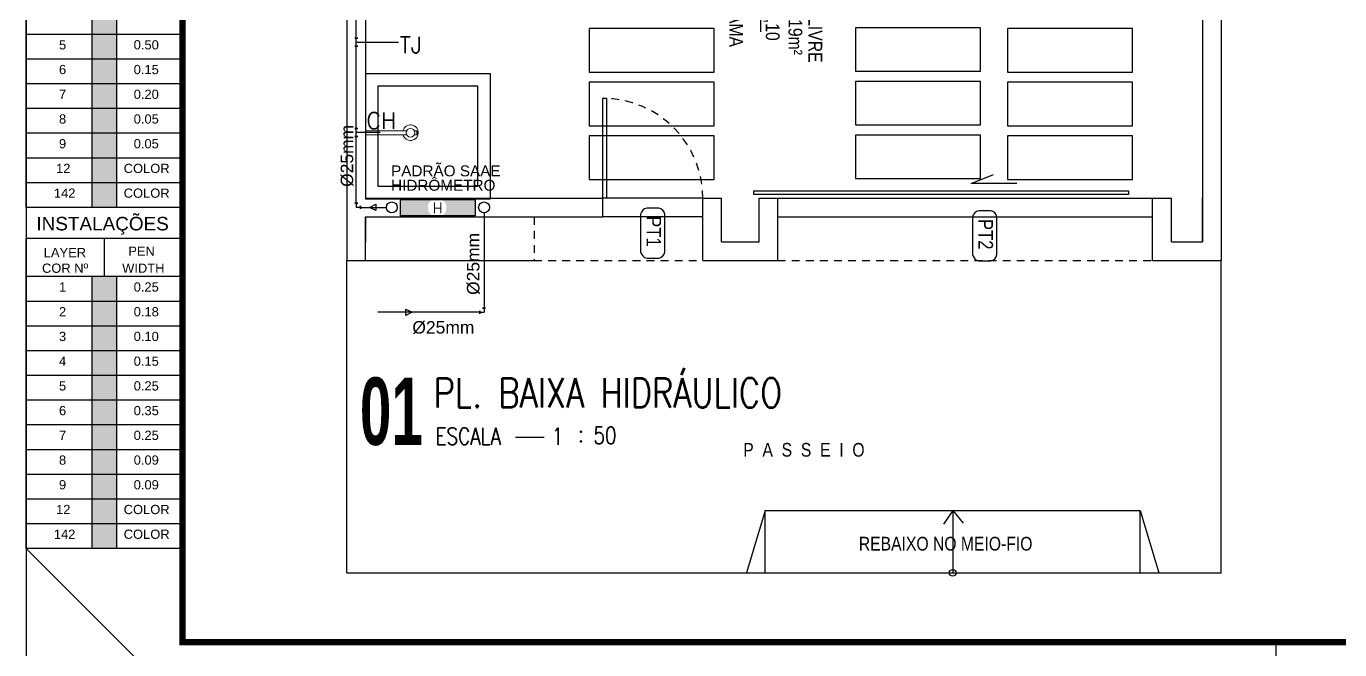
# Model space of a CAD drawing. Header units: millimetres. Extents: x 3923 to 4120, y 744 to 867.
# Drawn here: x 4036.32 to 4057.35, y 804.27 to 814.25 of the extents above; entities that cross this region are included whole.
import ezdxf
from ezdxf.enums import TextEntityAlignment as Align

# ---------------------------------------------------------------- set-up
doc = ezdxf.new("R2010")
doc.units = ezdxf.units.MM
doc.linetypes.add('HIDDEN2', pattern=[0.1875, 0.125, -0.0625])
for name, color, linetype in [('-HIDRO', 8, 'Continuous'), ('AF', 5, 'Continuous'), ('CONEXAO_AG_FRIA', 2, 'Continuous'), ('CONEXÃO_HIDRÁULICA', 2, 'Continuous'), ('DIVERSOS', 1, 'Continuous'), ('E-txt-g', 3, 'Continuous'), ('HID-TUBPRIMARIO', 5, 'Continuous'), ("PRANCHA - PROJETU'S", 7, 'Continuous'), ('Prumadas_T', 2, 'Continuous'), ('TEXTO', 3, 'Continuous')]:
    doc.layers.add(name, color=color, linetype=linetype)
doc.layers.add('E-Lay-9', color=9, linetype='Continuous', lineweight=9)
doc.layers.add('E-Txt-W', color=7, linetype='Continuous', lineweight=20)
doc.styles.add('100-25', font='ROMANS.shx', dxfattribs={"height": 0.12})
doc.styles.add('ARIAL', font='arial.ttf', dxfattribs={"height": 2})
doc.styles.add('CARIMBO_DADOS', font='arial.ttf', dxfattribs={"height": 0.1})
doc.styles.add('F2', font='ARIALN.TTF')
doc.styles.add('REG140', font='romans.shx', dxfattribs={"width": 0.8, "height": 0.35})
doc.styles.add('REG60', font='romans.shx', dxfattribs={"width": 0.8, "height": 0.15})
doc.styles.add('REG80', font='romans.shx', dxfattribs={"width": 0.8, "height": 0.2})
doc.styles.add('ROMANS', font='romans__.ttf', dxfattribs={"height": 0.1})
doc.styles.add('SANSSERIF2', font='sanssb__.ttf', dxfattribs={"width": 0.8})
doc.styles.get("Standard").update_dxf_attribs({"font": 'arial.ttf'})

# ---------------------------------------------------------------- blocks, each defined once
blk = doc.blocks.new('ADFSGASDFG')
at = {"layer": "PRANCHA - PROJETU'S"}
h = blk.add_hatch(color=1, dxfattribs=at)
h.set_gradient(color1=(0, 255, 255), color2=(0, 255, 255), tint=1)
h.paths.add_polyline_path([(278.03, 59.077), (277.634, 59.077), (277.634, 58.681), (278.03, 58.681)])
h = blk.add_hatch(color=1, dxfattribs=at)
h.set_gradient(color1=(0, 0, 255), color2=(0, 0, 255), tint=1)
h.paths.add_polyline_path([(278.03, 58.681), (277.634, 58.681), (277.634, 58.285), (278.03, 58.285)])
h = blk.add_hatch(color=1, dxfattribs=at)
h.set_gradient(color1=(255, 0, 255), color2=(255, 0, 255), tint=1)
h.paths.add_polyline_path([(278.03, 58.285), (277.634, 58.285), (277.634, 57.889), (278.03, 57.889)])
h = blk.add_hatch(color=1, dxfattribs=at)
h.set_gradient(color1=(255, 255, 255), tint=1)
h.paths.add_polyline_path([(278.03, 57.889), (277.634, 57.889), (277.634, 57.493), (278.03, 57.493)])
h = blk.add_hatch(color=1, dxfattribs=at)
h.set_gradient(color1=(128, 128, 128), color2=(128, 128, 128), tint=1)
h.paths.add_polyline_path([(278.03, 57.493), (277.634, 57.493), (277.634, 57.097), (278.03, 57.097)])
h = blk.add_hatch(color=1, dxfattribs=at)
h.set_gradient(color1=(192, 192, 192), color2=(192, 192, 192), tint=1)
h.paths.add_polyline_path([(278.03, 57.097), (277.634, 57.097), (277.634, 56.701), (278.03, 56.701)])
h = blk.add_hatch(color=1, dxfattribs=at)
h.set_gradient(color1=(204, 0, 0), color2=(204, 0, 0), tint=1)
h.paths.add_polyline_path([(278.03, 56.305), (278.03, 56.701), (277.634, 56.701), (277.634, 56.305)])
h = blk.add_hatch(color=1, dxfattribs=at)
h.set_gradient(color1=(0, 153, 204), color2=(0, 153, 204), tint=1)
h.paths.add_polyline_path([(278.03, 56.305), (277.634, 56.305), (277.634, 55.909), (278.03, 55.909)])
h = blk.add_hatch(color=1, dxfattribs=at)
h.set_gradient(color1=(255, 0, 0), color2=(255, 0, 0), tint=1)
h.paths.add_polyline_path([(278.03, 54.802), (277.634, 54.802), (277.634, 54.406), (278.03, 54.406)])
h = blk.add_hatch(color=1, dxfattribs=at)
h.set_gradient(color1=(255, 255, 0), color2=(255, 255, 0), tint=1)
h.paths.add_polyline_path([(278.03, 54.01), (278.03, 54.406), (277.634, 54.406), (277.634, 54.01)])
h = blk.add_hatch(color=1, dxfattribs=at)
h.set_gradient(color1=(0, 255, 0), color2=(0, 255, 0), tint=1)
h.paths.add_polyline_path([(278.03, 54.01), (277.634, 54.01), (277.634, 53.614), (278.03, 53.614)])
h = blk.add_hatch(color=1, dxfattribs=at)
h.set_gradient(color1=(0, 255, 255), color2=(0, 255, 255), tint=1)
h.paths.add_polyline_path([(278.03, 53.614), (277.634, 53.614), (277.634, 53.218), (278.03, 53.218)])
h = blk.add_hatch(color=1, dxfattribs=at)
h.set_gradient(color1=(0, 0, 255), color2=(0, 0, 255), tint=1)
h.paths.add_polyline_path([(278.03, 53.218), (277.634, 53.218), (277.634, 52.822), (278.03, 52.822)])
h = blk.add_hatch(color=1, dxfattribs=at)
h.set_gradient(color1=(255, 0, 255), color2=(255, 0, 255), tint=1)
h.paths.add_polyline_path([(278.03, 52.822), (277.634, 52.822), (277.634, 52.426), (278.03, 52.426)])
h = blk.add_hatch(color=1, dxfattribs=at)
h.set_gradient(color1=(255, 255, 255), tint=1)
h.paths.add_polyline_path([(278.03, 52.426), (277.634, 52.426), (277.634, 52.03), (278.03, 52.03)])
h = blk.add_hatch(color=1, dxfattribs=at)
h.set_gradient(color1=(128, 128, 128), color2=(128, 128, 128), tint=1)
h.paths.add_polyline_path([(278.03, 52.03), (277.634, 52.03), (277.634, 51.634), (278.03, 51.634)])
h = blk.add_hatch(color=1, dxfattribs=at)
h.set_gradient(color1=(192, 192, 192), color2=(192, 192, 192), tint=1)
h.paths.add_polyline_path([(278.03, 51.634), (277.634, 51.634), (277.634, 51.238), (278.03, 51.238)])
h = blk.add_hatch(color=1, dxfattribs=at)
h.set_gradient(color1=(204, 0, 0), color2=(204, 0, 0), tint=1)
h.paths.add_polyline_path([(278.03, 50.842), (278.03, 51.238), (277.634, 51.238), (277.634, 50.842)])
h = blk.add_hatch(color=1, dxfattribs=at)
h.set_gradient(color1=(0, 153, 204), color2=(0, 153, 204), tint=1)
h.paths.add_polyline_path([(278.03, 50.842), (277.634, 50.842), (277.634, 50.446), (278.03, 50.446)])
at = {"layer": "PRANCHA - PROJETU'S", "color": 1}
for p, q in [((276.578, 107.346), (276.578, 47.946)), ((279.078, 47.946), (276.578, 50.446)), ((296.578, 48.946), (296.578, 47.946))]:
    blk.add_line(p, q, dxfattribs=at)
at = {"layer": "PRANCHA - PROJETU'S"}
for p, q in [((276.578, 55.909), (276.578, 61.272)), ((279.086, 60.876), (279.086, 55.909)), ((277.634, 55.909), (277.634, 60.265)), ((278.03, 55.909), (278.03, 60.265)), ((279.086, 58.681), (276.578, 58.681)), ((279.086, 58.285), (276.578, 58.285)), ((279.086, 57.889), (276.578, 57.889)), ((279.086, 57.493), (276.578, 57.493)), ((279.086, 57.097), (276.578, 57.097)), ((279.086, 56.701), (276.578, 56.701)), ((279.086, 56.305), (276.578, 56.305)), ((279.086, 55.909), (276.578, 55.909)), ((279.086, 55.413), (276.578, 55.413)), ((276.578, 50.446), (276.578, 55.413)), ((277.832, 54.802), (277.832, 55.413)), ((279.086, 55.413), (279.086, 50.446)), ((279.086, 54.802), (276.578, 54.802)), ((277.634, 50.446), (277.634, 54.802)), ((278.03, 50.446), (278.03, 54.802)), ((279.086, 54.406), (276.578, 54.406)), ((279.086, 54.01), (276.578, 54.01)), ((279.086, 53.614), (276.578, 53.614)), ((279.086, 53.218), (276.578, 53.218)), ((279.086, 52.822), (276.578, 52.822)), ((279.086, 52.426), (276.578, 52.426)), ((279.086, 52.03), (276.578, 52.03)), ((279.086, 51.634), (276.578, 51.634)), ((279.086, 51.238), (276.578, 51.238)), ((279.086, 50.842), (276.578, 50.842)), ((279.086, 50.446), (276.578, 50.446))]:
    blk.add_line(p, q, dxfattribs=at)
at = {"layer": "PRANCHA - PROJETU'S", "color": 4, "const_width": 0.1}
blk.add_lwpolyline([(279.078, 106.346), (359.678, 106.346), (359.678, 48.946), (279.078, 48.946)], close=True, dxfattribs=at)
at = {"layer": "PRANCHA - PROJETU'S", "style": 'ARIAL'}
for s, height, p in [('5', 0.148, (277.102, 58.589)), ('0.50', 0.1479, (278.298, 58.589)), ('6', 0.148, (277.102, 58.193)), ('0.15', 0.1479, (278.298, 58.193)), ('7', 0.148, (277.102, 57.797)), ('0.20', 0.1479, (278.298, 57.797)), ('8', 0.148, (277.102, 57.401)), ('0.05', 0.1479, (278.298, 57.401)), ('9', 0.148, (277.102, 57.005)), ('0.05', 0.1479, (278.298, 57.005)), ('12', 0.1479, (277.055, 56.609)), ('COLOR', 0.1479, (278.138, 56.609)), ('142', 0.1479, (277.02, 56.213)), ('COLOR', 0.1479, (278.138, 56.213)), ('LAYER', 0.1479, (276.858, 55.261)), ('PEN', 0.1479, (278.211, 55.284)), ('COR Nº', 0.1479, (276.83, 55.011)), ('WIDTH', 0.1479, (278.113, 55.011)), ('1', 0.148, (277.102, 54.71)), ('0.25', 0.1479, (278.298, 54.71)), ('2', 0.148, (277.102, 54.314)), ('0.18', 0.1479, (278.298, 54.314)), ('3', 0.148, (277.102, 53.918)), ('0.10', 0.1479, (278.298, 53.918)), ('4', 0.148, (277.102, 53.522)), ('0.15', 0.1479, (278.298, 53.522)), ('5', 0.148, (277.102, 53.126)), ('0.25', 0.1479, (278.298, 53.126)), ('6', 0.148, (277.102, 52.73)), ('0.35', 0.1479, (278.298, 52.73)), ('7', 0.148, (277.102, 52.334)), ('0.25', 0.1479, (278.298, 52.334)), ('8', 0.148, (277.102, 51.938)), ('0.09', 0.1479, (278.298, 51.938)), ('9', 0.148, (277.102, 51.542)), ('0.09', 0.1479, (278.298, 51.542)), ('12', 0.1479, (277.055, 51.146)), ('COLOR', 0.1479, (278.138, 51.146)), ('142', 0.1479, (277.02, 50.75)), ('COLOR', 0.1479, (278.138, 50.75))]:
    blk.add_text(s, height=height, dxfattribs=at).set_placement(p, align=Align.TOP_LEFT)
at = {"layer": "PRANCHA - PROJETU'S", "color": 2, "style": 'ARIAL'}
blk.add_text('INSTALAÇÕES', height=0.21676, dxfattribs=at).set_placement((276.74, 55.759), align=Align.TOP_LEFT)
blk = doc.blocks.new('TXT-AMB75')
at = {"layer": 'E-txt-g', "style": 'REG80', "width": 0.8, "flags": 8}
blk.add_attdef('TXT', text='', height=0.2, dxfattribs=at).set_placement((0.005, 0.296), align=Align.CENTER)
at = {"layer": 'E-Txt-W', "style": 'REG60', "width": 0.8, "flags": 8}
blk.add_attdef('TXT', text='', height=0.15, dxfattribs=at).set_placement((0.005, 0.027), align=Align.CENTER)
blk = doc.blocks.new('NIVEL')
at = {"layer": 'DIVERSOS'}
h = blk.add_hatch(color=7, dxfattribs=at)
h.paths.add_polyline_path([(0, 0.137, 0.414214), (-0.137, 0), (0, 0)])
h.paths.add_polyline_path([(0, 0), (0, -0.137, 0.414214), (0.137, 0)])
at = {"layer": 'DIVERSOS', "color": 7}
for p, q in [((0.709, 0), (-0.242, 0)), ((0, 0.242), (0, -0.242))]:
    blk.add_line(p, q, dxfattribs=at)
blk.add_circle((0, 0), 0.137, dxfattribs=at)
blk = doc.blocks.new('Chuveiro')
at = {"layer": 'E-Lay-9', "color": 8}
for p, q in [((-0.031, 0.016), (-0.36, 0.016)), ((0.051, 0.016), (0.031, 0.016)), ((0.051, 0.016), (0.051, -0.016)), ((-0.031, -0.016), (-0.36, -0.016)), ((0.051, -0.016), (0.031, -0.016))]:
    blk.add_line(p, q, dxfattribs=at)
blk.add_circle((0, 0), 0.0348, dxfattribs=at)
for centre, radius, start, end in [((0, 0), 0.0624, 194.4775, 165.5225), ((0.009, 0), 0.0444, 339.4266, 20.5734)]:
    blk.add_arc(centre, radius, start, end, dxfattribs=at)
blk = doc.blocks.new('CRBODADOSÇ')
at = {"layer": "PRANCHA - PROJETU'S", "color": 3}
blk.add_line((164.825, 196.917), (165.288, 196.917), dxfattribs=at)
at = {"layer": "PRANCHA - PROJETU'S", "color": 3, "style": 'REG80', "width": 0.8}
for s, p in [('ESCALA', (163.548, 196.799)), ('1', (165.407, 196.799)), (':', (165.829, 196.842))]:
    blk.add_text(s, height=0.27, dxfattribs=at).set_placement(p)
at = {"layer": "PRANCHA - PROJETU'S", "color": 2, "style": 'REG140', "width": 0.8}
for tag, p in [('PROJETO', (163.521, 198.067)), ('DESENHO', (163.516, 197.395))]:
    blk.add_attdef(tag, p, '', height=0.472, dxfattribs=at)
at = {"layer": "PRANCHA - PROJETU'S", "style": 'SANSSERIF2', "width": 0.6}
blk.add_attdef('00', text='', height=1.08, dxfattribs=at).set_placement((162.84, 196.795), align=Align.CENTER)
at = {"layer": "PRANCHA - PROJETU'S", "color": 3, "style": 'REG80', "width": 0.8}
blk.add_attdef('ESCALA', (166.075, 196.813), '', height=0.27, dxfattribs=at)

msp = doc.modelspace()

# ---------------------------------------------------------------- hatches: boundary and pattern name
at = {"layer": 'HID-TUBPRIMARIO'}
h = msp.add_hatch(color=256, dxfattribs=at)
h.paths.add_polyline_path([(4042.977, 811.217), (4043.511, 811.217), (4043.511, 811.477), (4042.975, 811.477, -0.270224), (4043.051, 811.346, -0.265974)])
h.paths.add_polyline_path([(4042.311, 811.217), (4042.825, 811.217, -0.265974), (4042.751, 811.346, -0.270224), (4042.827, 811.477), (4042.311, 811.477)])

# ---------------------------------------------------------------- linework, layer by layer
at = {"layer": '-HIDRO', "linetype": 'Continuous'}
for p, q in [((4041.453, 860.498), (4041.453, 810.498)), ((4055.453, 860.498), (4055.453, 810.498)), ((4055.153, 860.198), (4055.153, 810.798)), ((4041.753, 819.178), (4041.753, 811.498)), ((4041.753, 811.498), (4045.553, 811.498)), ((4045.553, 811.198), (4045.553, 811.498)), ((4047.153, 811.498), (4045.553, 811.498)), ((4047.153, 811.498), (4047.453, 811.498)), ((4047.153, 810.498), (4047.153, 811.498)), ((4047.453, 810.798), (4047.453, 811.498)), ((4048.053, 811.498), (4048.353, 811.498)), ((4048.053, 810.798), (4048.053, 811.498)), ((4048.353, 810.498), (4048.353, 811.498)), ((4048.353, 811.498), (4054.353, 811.498)), ((4054.353, 811.498), (4054.653, 811.498)), ((4054.353, 810.498), (4054.353, 811.498)), ((4054.653, 810.798), (4054.653, 811.498)), ((4055.153, 810.798), (4055.153, 811.498)), ((4041.753, 811.198), (4041.753, 810.798)), ((4041.753, 810.498), (4041.753, 811.198)), ((4041.753, 811.198), (4044.453, 811.198)), ((4044.453, 811.198), (4045.553, 811.198)), ((4044.453, 811.198), (4044.453, 811.198)), ((4047.153, 811.198), (4045.553, 811.198)), ((4048.353, 811.198), (4054.353, 811.198)), ((4047.453, 810.798), (4048.053, 810.798)), ((4054.653, 810.798), (4055.153, 810.798)), ((4041.453, 810.498), (4041.753, 810.498)), ((4041.453, 805.498), (4041.453, 810.498)), ((4041.753, 810.498), (4044.453, 810.498)), ((4047.153, 810.498), (4048.353, 810.498)), ((4054.353, 810.498), (4055.153, 810.498)), ((4055.153, 810.498), (4055.453, 810.498)), ((4055.453, 805.498), (4055.453, 810.498)), ((4048.153, 806.498), (4047.853, 805.498)), ((4048.153, 805.498), (4048.153, 806.498)), ((4048.153, 806.498), (4054.153, 806.498)), ((4051.153, 806.498), (4051.003, 806.278)), ((4051.153, 806.498), (4051.153, 805.498)), ((4051.153, 806.498), (4051.321, 806.291)), ((4054.153, 805.498), (4054.153, 806.498)), ((4054.153, 806.498), (4054.453, 805.498)), ((4041.453, 805.498), (4055.453, 805.498))]:
    msp.add_line(p, q, dxfattribs=at)
at = {"layer": '-HIDRO', "linetype": 'HIDDEN2'}
for p, q in [((4044.453, 811.198), (4044.453, 810.498)), ((4044.453, 810.498), (4047.153, 810.498)), ((4048.353, 810.498), (4054.353, 810.498))]:
    msp.add_line(p, q, dxfattribs=at)
at = {"layer": '-HIDRO', "linetype": 'Continuous'}
for points in [[(4045.336, 814.216), (4045.336, 813.519), (4047.334, 813.519), (4047.334, 814.216)], [(4045.336, 814.216), (4045.336, 813.519), (4047.334, 813.519), (4047.334, 814.216)], [(4049.599, 814.229), (4049.599, 813.532), (4051.597, 813.532), (4051.597, 814.229)], [(4052.031, 814.216), (4052.031, 813.519), (4054.029, 813.519), (4054.029, 814.216)], [(4041.753, 813.49), (4041.753, 811.49), (4043.753, 811.49), (4043.753, 813.49)], [(4041.953, 813.29), (4041.953, 811.69), (4043.553, 811.69), (4043.553, 813.29)], [(4045.336, 813.356), (4045.336, 812.659), (4047.334, 812.659), (4047.334, 813.356)], [(4045.336, 813.356), (4045.336, 812.659), (4047.334, 812.659), (4047.334, 813.356)], [(4049.599, 813.369), (4049.599, 812.672), (4051.597, 812.672), (4051.597, 813.369)], [(4052.031, 813.356), (4052.031, 812.659), (4054.029, 812.659), (4054.029, 813.356)], [(4045.553, 811.498), (4045.553, 813.098), (4045.613, 813.098), (4045.613, 811.498)], [(4045.336, 812.496), (4045.336, 811.799), (4047.334, 811.799), (4047.334, 812.496)], [(4045.336, 812.496), (4045.336, 811.799), (4047.334, 811.799), (4047.334, 812.496)], [(4049.599, 812.509), (4049.599, 811.812), (4051.597, 811.812), (4051.597, 812.509)], [(4052.031, 812.496), (4052.031, 811.799), (4054.029, 811.799), (4054.029, 812.496)], [(4047.967, 811.558), (4047.967, 811.618), (4053.967, 811.618), (4053.967, 811.558)]]:
    msp.add_lwpolyline(points, close=True, dxfattribs=at)
msp.add_lwpolyline([(4052.18, 811.731), (4051.446, 811.731), (4051.807, 811.876)], dxfattribs=at)
at = {"layer": '-HIDRO'}
msp.add_lwpolyline([(4043.511, 811.477), (4043.511, 811.217), (4042.311, 811.217), (4042.311, 811.477)], close=True, dxfattribs=at)
at = {"layer": '-HIDRO', "linetype": 'Continuous'}
for points in [[(4046.447, 810.539, 0.331371), (4046.547, 810.639), (4046.547, 811.24, 0.332506), (4046.447, 811.34), (4046.258, 811.34, 0.330378), (4046.157, 811.24), (4046.158, 810.639, 0.331371), (4046.258, 810.539)], [(4051.761, 810.495, 0.331371), (4051.861, 810.595), (4051.86, 811.195, 0.332506), (4051.761, 811.295), (4051.572, 811.295, 0.330378), (4051.471, 811.195), (4051.472, 810.595, 0.331371), (4051.572, 810.495)]]:
    msp.add_lwpolyline(points, format="xyb", close=True, dxfattribs=at)
msp.add_circle((4051.153, 805.498), 0.0541, dxfattribs=at)
at = {"layer": '-HIDRO', "linetype": 'HIDDEN2'}
msp.add_arc((4045.553, 811.498), 1.6, 0, 90, dxfattribs=at)
at = {"layer": 'AF', "color": 5}
for p, q in [((4041.606, 811.417), (4041.606, 819.289)), ((4041.672, 811.351), (4042.088, 811.351))]:
    msp.add_line(p, q, dxfattribs=at)
at = {"layer": 'AF'}
for p, q in [((4041.606, 813.997), (4042.283, 813.997)), ((4041.988, 812.549), (4041.606, 812.549)), ((4043.651, 811.264), (4043.651, 809.737)), ((4043.585, 809.671), (4041.953, 809.671))]:
    msp.add_line(p, q, dxfattribs=at)
at = {"layer": 'AF', "color": 2}
for p, q in [((4041.606, 811.417), (4041.606, 811.351)), ((4041.672, 811.351), (4041.606, 811.351)), ((4043.651, 809.737), (4043.651, 809.671)), ((4043.585, 809.671), (4043.651, 809.671))]:
    msp.add_line(p, q, dxfattribs=at)
at = {"layer": 'AF', "color": 5}
for points in [[(4041.818, 811.351, 0), (4041.918, 811.401, 0), (4041.918, 811.301, 0), (4041.818, 811.351, 0)], [(4042.499, 809.671, 0), (4042.399, 809.621, 0), (4042.399, 809.721, 0), (4042.499, 809.671, 0)]]:
    msp.add_polyline3d(points, dxfattribs=at)
at = {"layer": 'AF', "color": 2, "extrusion": (1.83697e-16, 1, 0)}
for centre in [(-4041.606, 0, 812.615), (-4041.606, 0, 812.484), (-4041.606, 0, 811.417)]:
    msp.add_circle(centre, 0.025, dxfattribs=at)
at = {"layer": 'AF', "color": 2, "extrusion": (1, -1.83697e-16, 0)}
msp.add_circle((811.351, 0, 4041.672), 0.025, dxfattribs=at)
at = {"layer": 'AF', "color": 2, "extrusion": (-1, 0, 0)}
msp.add_circle((-809.671, 0, -4043.585), 0.025, dxfattribs=at)
at = {"layer": 'AF', "color": 2, "extrusion": (0, 1, 0)}
msp.add_circle((-4043.651, 0, 809.737), 0.025, dxfattribs=at)
at = {"layer": 'CONEXAO_AG_FRIA'}
msp.add_line((4041.606, 812.484), (4041.606, 812.615), dxfattribs=at)
at = {"layer": 'CONEXÃO_HIDRÁULICA'}
msp.add_line((4041.606, 813.933), (4041.606, 814.063), dxfattribs=at)
at = {"layer": 'CONEXÃO_HIDRÁULICA', "color": 2, "extrusion": (1.83697e-16, 1, 0)}
for centre in [(-4041.606, 0, 814.063), (-4041.606, 0, 813.933)]:
    msp.add_circle(centre, 0.025, dxfattribs=at)
at = {"layer": 'HID-TUBPRIMARIO'}
for centre in [(4042.175, 811.351), (4043.651, 811.351)]:
    msp.add_circle(centre, 0.0871, dxfattribs=at)

# ---------------------------------------------------------------- block references
at = {"layer": '-HIDRO'}
ref = msp.add_blockref('TXT-AMB75', (4048.412, 814.42), dxfattribs=dict(at, xscale=1.458, yscale=1.458, zscale=1.458, rotation=270))
ref.add_attrib('TXT', 'ÁREA LIVRE', dxfattribs={"layer": 'E-txt-g', "color": 2, "height": 0.22, "rotation": 270, "style": 'F2'}).set_placement((4048.844, 814.412), align=Align.CENTER)
ref.add_attrib('TXT', 'A=31,19m²', dxfattribs={"layer": 'E-Txt-W', "height": 0.22, "rotation": 270, "style": 'F2'}).set_placement((4048.525, 814.412), align=Align.CENTER)
at = {"layer": '-HIDRO', "linetype": 'Continuous', "xscale": -0.7971733240954236, "yscale": 0.7971733240954236, "zscale": 0.7971733240954236, "rotation": 90}
msp.add_blockref('NIVEL', (4048.081, 814.727), dxfattribs=at)
at = {"layer": '-HIDRO', "xscale": 2, "yscale": 2, "zscale": 2}
msp.add_blockref('Chuveiro', (4042.474, 812.547), dxfattribs=at)
at = {"layer": "PRANCHA - PROJETU'S", "color": 1}
msp.add_blockref('ADFSGASDFG', (3759.745, 755.44), dxfattribs=at)
at = {"layer": "PRANCHA - PROJETU'S"}
msp.add_blockref('CRBODADOSÇ', (3879.327, 610.751), dxfattribs=at).add_auto_attribs({'ESCALA': '50', 'DESENHO': 'PL. BAIXA HIDRÁULICO', '00': '01'})

# ---------------------------------------------------------------- texts
at = {"layer": '-HIDRO', "linetype": 'Continuous', "style": 'F2'}
for s, height, p in [('GRAMA', 0.2194, (4047.796, 814.841)), ('-0,10', 0.2194, (4048.381, 814.594)), ('PT1', 0.2332, (4046.485, 811.211, 3.424)), ('PT2', 0.2332, (4051.798, 811.166, 3.424))]:
    msp.add_text(s, height=height, rotation=270, dxfattribs=at).set_placement(p, align=Align.TOP_LEFT)
at = {"layer": '-HIDRO'}
for s, height, rotation, style, p in [('PADRÃO SAAE', 0.175, 360, 'CARIMBO_DADOS', (4042.163, 811.848)), ('HIDRÔMETRO', 0.175, 360, 'CARIMBO_DADOS', (4042.163, 811.618)), ('H', 0.168, 180, '100-25', (4042.99, 811.428))]:
    msp.add_text(s, height=height, rotation=rotation, dxfattribs=dict(at, style=style)).set_placement(p)
at = {"layer": '-HIDRO', "linetype": 'Continuous', "style": 'F2'}
msp.add_text('P  A  S  S  E  I  O', height=0.21944, dxfattribs=at).set_placement((4047.8, 807.578), align=Align.TOP_LEFT)
msp.add_text('REBAIXO NO MEIO-FIO', height=0.21944, dxfattribs=at).set_placement((4049.65, 805.855))
at = {"layer": 'Prumadas_T', "style": 'ROMANS'}
for s, p in [('TJ', (4042.3, 813.823)), ('CH', (4041.766, 812.608))]:
    msp.add_text(s, height=0.2621, rotation=360, dxfattribs=at).set_placement(p)
at = {"layer": 'TEXTO'}
for p in [(4041.456, 812.176), (4043.477, 810.446)]:
    msp.add_text('Ø25mm', height=0.2, rotation=90, dxfattribs=at).set_placement(p, align=Align.MIDDLE_CENTER)
msp.add_text('Ø25mm', height=0.2, dxfattribs=at).set_placement((4043, 809.43), align=Align.MIDDLE_CENTER)

doc.saveas('drawing.dxf')
